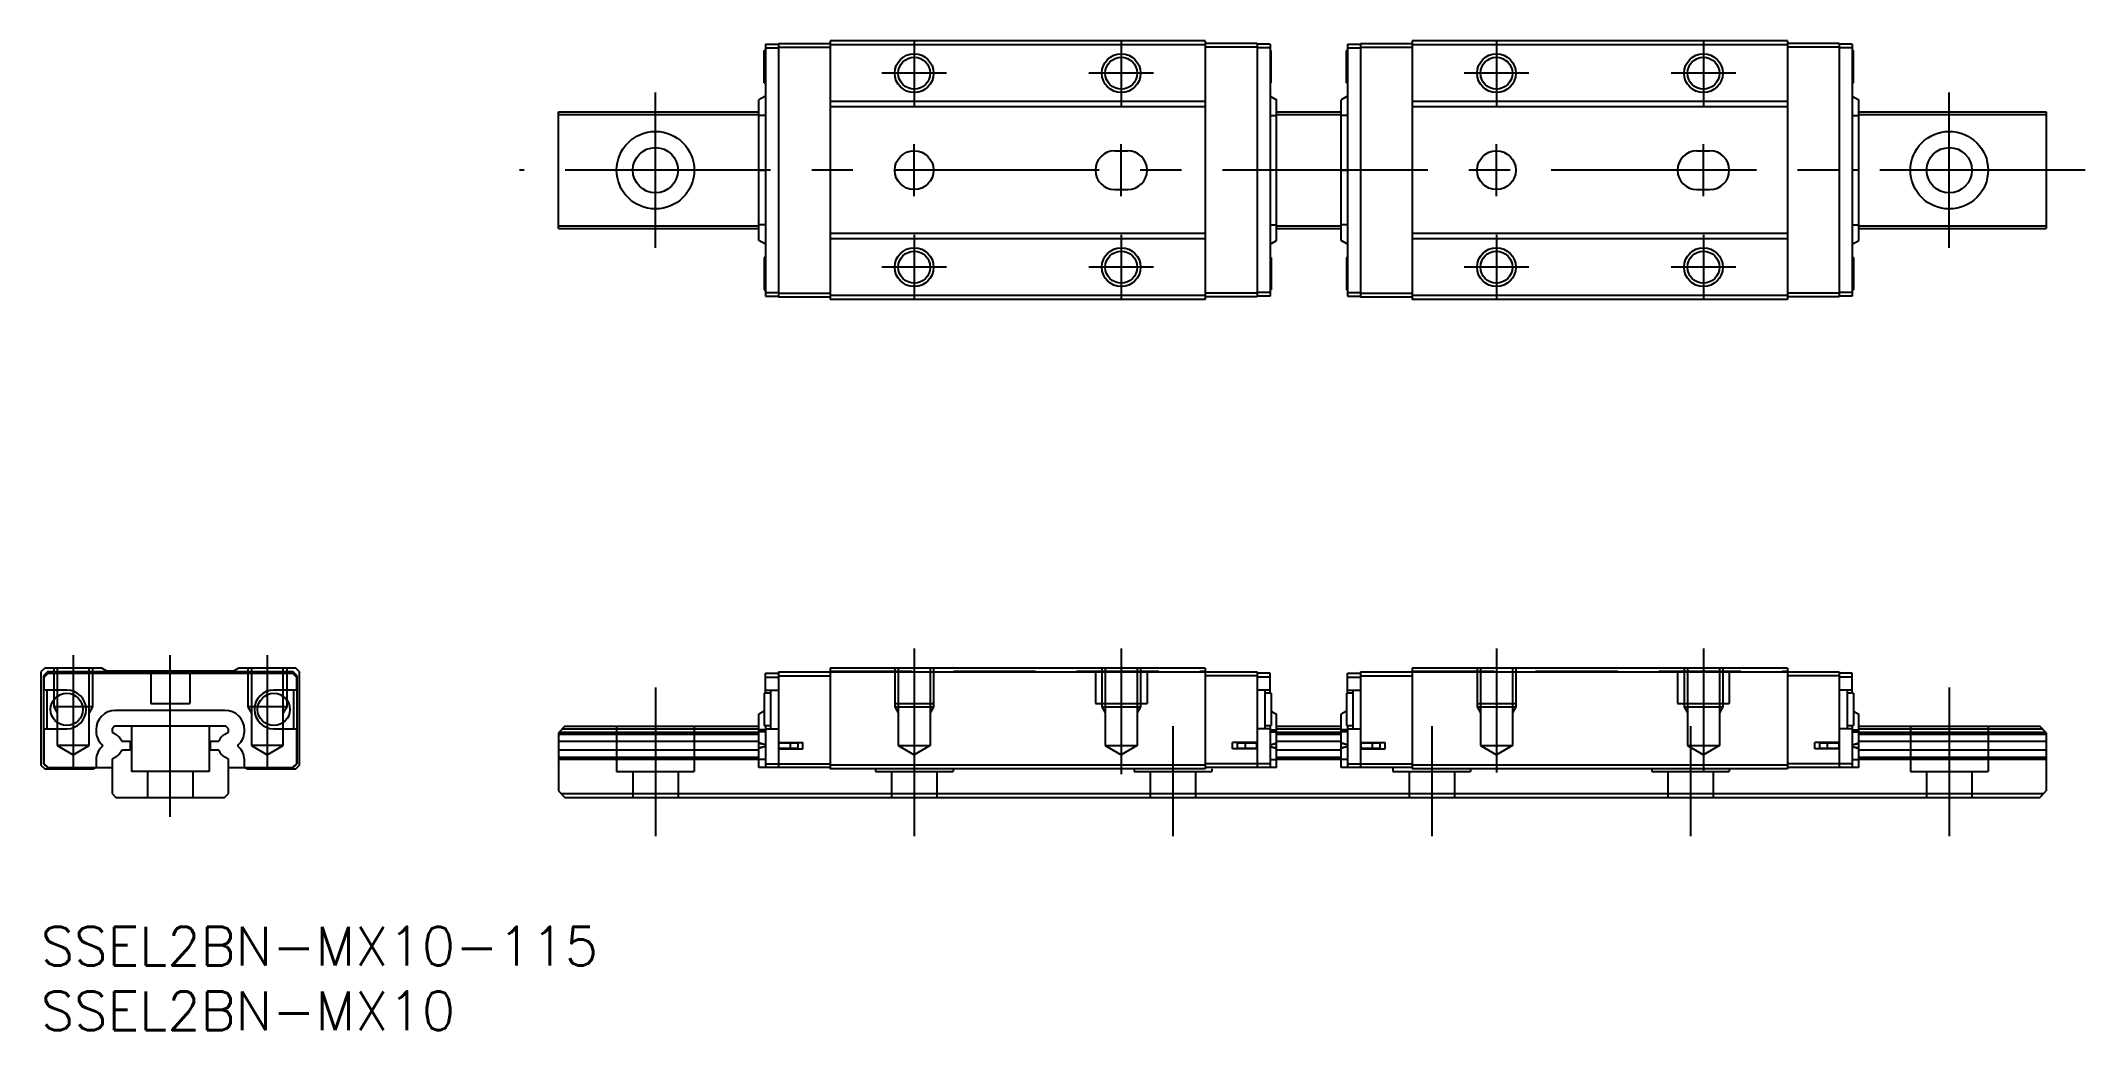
# Model space of a CAD drawing. Extents: x 0 to 158, y -8 to 69.
import ezdxf

# ---------------------------------------------------------------- set-up
doc = ezdxf.new("R2010")
doc.units = 0
doc.header["$LTSCALE"] = 0.5
doc.linetypes.add('CENTER', pattern=[50.8, 31.75, -6.35, 6.35, -6.35])
doc.linetypes.add('DASHED', pattern=[19.05, 12.7, -6.35])
for name, color, linetype in [('MSM_CENTER', 1, 'CENTER'), ('MSM_CONTINUOUS', 7, 'CONTINUOUS'), ('MSM_DASHED', 4, 'DASHED'), ('MSM_NARROW', 5, 'CONTINUOUS'), ('MSM_PART_NUMBER', 7, 'CONTINUOUS')]:
    doc.layers.add(name, color=color, linetype=linetype)
doc.styles.get("Standard").update_dxf_attribs({"font": 'txt.shx', "height": 3, "bigfont": 'bigfont.shx'})

# ---------------------------------------------------------------- blocks, each defined once
blk = doc.blocks.new('*U2')
at = {"layer": 'MSM_PART_NUMBER'}
blk.add_text('SSEL2BN-MX10-115', height=3, dxfattribs=at).set_placement((0, -3))
blk = doc.blocks.new('*U3')
at = {"layer": 'MSM_PART_NUMBER'}
blk.add_text('SSEL2BN-MX10', height=3, dxfattribs=at).set_placement((0, -8))

msp = doc.modelspace()

# ---------------------------------------------------------------- linework, layer by layer
at = {"layer": 'MSM_CENTER'}
for p, q in [((67.5, 68.5), (67.5, 63.5)), ((83.5, 68.5), (83.5, 63.5)), ((112.5, 68.5), (112.5, 63.5)), ((128.5, 68.5), (128.5, 63.5)), ((70, 66), (65, 66)), ((86, 66), (81, 66)), ((115, 66), (110, 66)), ((131, 66), (126, 66)), ((47.5, 52.5), (47.5, 64.5)), ((147.5, 52.5), (147.5, 64.5)), ((67.5, 56.5), (67.5, 60.5)), ((83.5, 56.5), (83.5, 60.5)), ((112.5, 56.5), (112.5, 60.5)), ((128.5, 56.5), (128.5, 60.5)), ((158, 58.5), (37, 58.5)), ((67.5, 53.5), (67.5, 48.5)), ((83.5, 53.5), (83.5, 48.5)), ((112.5, 53.5), (112.5, 48.5)), ((128.5, 53.5), (128.5, 48.5)), ((70, 51), (65, 51)), ((86, 51), (81, 51)), ((115, 51), (110, 51)), ((131, 51), (126, 51)), ((2.5, 21), (2.5, 12.29)), ((10, 8.5), (10, 21)), ((17.5, 21), (17.5, 12.29)), ((67.5, 21.5), (67.5, 7)), ((83.5, 21.5), (83.5, 11.79)), ((112.5, 21.5), (112.5, 11.92)), ((128.5, 21.5), (128.5, 11.92)), ((47.5, 18.5), (47.5, 7)), ((147.5, 18.5), (147.5, 7)), ((87.5, 15.5), (87.5, 7)), ((107.5, 15.5), (107.5, 7)), ((127.5, 15.5), (127.5, 7))]:
    msp.add_line(p, q, dxfattribs=at)
at = {"layer": 'MSM_CONTINUOUS'}
for p, q in [((56, 68.25), (56, 48.75)), ((56, 68.25), (57, 68.25)), ((56, 67.95), (57, 67.95)), ((57, 68.3), (61, 68.3)), ((57, 68.3), (57, 48.7)), ((57, 68), (61, 68)), ((61, 68.5), (61, 48.5)), ((90, 68.5), (61, 68.5)), ((90, 68.2), (61, 68.2)), ((90, 68.5), (90, 48.5)), ((94, 68.3), (90, 68.3)), ((94, 68), (90, 68)), ((94, 68.3), (94, 48.7)), ((95, 68.25), (94, 68.25)), ((95, 67.95), (94, 67.95)), ((95, 68.25), (95, 48.75)), ((101, 68.25), (101, 48.75)), ((101, 68.25), (102, 68.25)), ((101, 67.95), (102, 67.95)), ((102, 68.3), (102, 48.7)), ((102, 68.3), (106, 68.3)), ((102, 68), (106, 68)), ((135, 68.5), (106, 68.5)), ((106, 68.5), (106, 48.5)), ((135, 68.2), (106, 68.2)), ((135, 68.5), (135, 48.5)), ((139, 68.3), (135, 68.3)), ((139, 68), (135, 68)), ((139, 68.3), (139, 48.7)), ((140, 68.25), (139, 68.25)), ((140, 67.95), (139, 67.95)), ((140, 68.25), (140, 48.75)), ((55.9, 65.25), (55.9, 67.75)), ((56, 67.75), (55.9, 67.75)), ((95.1, 67.75), (95, 67.75)), ((95.1, 65.25), (95.1, 67.75)), ((100.9, 65.25), (100.9, 67.75)), ((101, 67.75), (100.9, 67.75)), ((140.1, 67.75), (140, 67.75)), ((140.1, 65.25), (140.1, 67.75)), ((55.9, 65.25), (56, 65.25)), ((95, 65.25), (95.1, 65.25)), ((100.9, 65.25), (101, 65.25)), ((140, 65.25), (140.1, 65.25)), ((56, 64.23), (55.5, 63.93)), ((55.5, 53.07), (55.5, 63.93)), ((90, 63.8), (61, 63.8)), ((90, 63.4), (61, 63.4)), ((95, 64.23), (95.5, 63.93)), ((95.5, 53.07), (95.5, 63.93)), ((101, 64.23), (100.5, 63.93)), ((100.5, 53.07), (100.5, 63.93)), ((135, 63.8), (106, 63.8)), ((135, 63.4), (106, 63.4)), ((140, 64.23), (140.5, 63.93)), ((140.5, 53.07), (140.5, 63.93)), ((40, 54), (40, 63)), ((40, 63), (55.5, 63)), ((40, 62.8), (55.5, 62.8)), ((56, 62.73), (55.5, 62.73)), ((95, 62.73), (95.5, 62.73)), ((95.5, 63), (100.5, 63)), ((95.5, 62.8), (100.5, 62.8)), ((101, 62.73), (100.5, 62.73)), ((140, 62.73), (140.5, 62.73)), ((140.5, 63), (155, 63)), ((140.5, 62.8), (155, 62.8)), ((155, 63), (155, 54)), ((55.5, 58.5), (56, 58.5)), ((83, 60), (84, 60)), ((95.5, 58.5), (95, 58.5)), ((100.5, 58.5), (101, 58.5)), ((128, 60), (129, 60)), ((140.5, 58.5), (140, 58.5)), ((83, 57), (84, 57)), ((128, 57), (129, 57)), ((40, 54.2), (55.5, 54.2)), ((40, 54), (55.5, 54)), ((56, 54.27), (55.5, 54.27)), ((95, 54.27), (95.5, 54.27)), ((95.5, 54.2), (100.5, 54.2)), ((95.5, 54), (100.5, 54)), ((101, 54.27), (100.5, 54.27)), ((140, 54.27), (140.5, 54.27)), ((140.5, 54.2), (155, 54.2)), ((140.5, 54), (155, 54)), ((56, 52.77), (55.5, 53.07)), ((90, 53.6), (61, 53.6)), ((90, 53.2), (61, 53.2)), ((95, 52.77), (95.5, 53.07)), ((101, 52.77), (100.5, 53.07)), ((135, 53.6), (106, 53.6)), ((135, 53.2), (106, 53.2)), ((140, 52.77), (140.5, 53.07)), ((56, 51.75), (55.9, 51.75)), ((55.9, 51.75), (55.9, 49.25)), ((95.1, 51.75), (95, 51.75)), ((95.1, 51.75), (95.1, 49.25)), ((100.9, 51.75), (100.9, 49.25)), ((101, 51.75), (100.9, 51.75)), ((140.1, 51.75), (140, 51.75)), ((140.1, 51.75), (140.1, 49.25)), ((55.9, 49.25), (56, 49.25)), ((56, 49.05), (57, 49.05)), ((57, 49), (61, 49)), ((94, 49), (90, 49)), ((95, 49.05), (94, 49.05)), ((95, 49.25), (95.1, 49.25)), ((100.9, 49.25), (101, 49.25)), ((101, 49.05), (102, 49.05)), ((102, 49), (106, 49)), ((139, 49), (135, 49)), ((140, 49.05), (139, 49.05)), ((140, 49.25), (140.1, 49.25)), ((56, 48.75), (57, 48.75)), ((57, 48.7), (61, 48.7)), ((90, 48.8), (61, 48.8)), ((90, 48.5), (61, 48.5)), ((94, 48.7), (90, 48.7)), ((95, 48.75), (94, 48.75)), ((101, 48.75), (102, 48.75)), ((102, 48.7), (106, 48.7)), ((135, 48.8), (106, 48.8)), ((135, 48.5), (106, 48.5)), ((139, 48.7), (135, 48.7)), ((140, 48.75), (139, 48.75)), ((0.3, 20), (0, 19.7)), ((0, 19.7), (0, 12.5)), ((0.5, 19.7), (0.2, 19.4)), ((0.2, 19.4), (0.2, 12.6)), ((0.25, 19.3), (0.55, 19.6)), ((0.25, 18.3), (0.25, 19.3)), ((4.7, 20), (0.3, 20)), ((19.5, 19.7), (0.5, 19.7)), ((0.55, 19.6), (19.45, 19.6)), ((5.1, 19.75), (4.7, 20)), ((14.9, 19.75), (5.1, 19.75)), ((15.3, 20), (14.9, 19.75)), ((19.7, 20), (15.3, 20)), ((19.45, 19.6), (19.75, 19.3)), ((19.8, 19.4), (19.5, 19.7)), ((20, 19.7), (19.7, 20)), ((19.75, 19.3), (19.75, 18.3)), ((19.8, 12.6), (19.8, 19.4)), ((20, 12.5), (20, 19.7)), ((56, 19.6), (57, 19.6)), ((56, 18.05), (56, 19.6)), ((56, 19.3), (57, 19.3)), ((57, 19.7), (94, 19.7)), ((57, 19.7), (57, 12.3)), ((57, 19.4), (61, 19.4)), ((90, 20), (61, 20)), ((61, 20), (61, 12.2)), ((90, 20), (90, 12.2)), ((94, 19.4), (90, 19.4)), ((94, 19.7), (94, 12.3)), ((95, 19.6), (94, 19.6)), ((95, 19.3), (94, 19.3)), ((95, 18.05), (95, 19.6)), ((101, 19.6), (102, 19.6)), ((101, 18.05), (101, 19.6)), ((101, 19.3), (102, 19.3)), ((102, 19.7), (102, 12.3)), ((102, 19.7), (139, 19.7)), ((102, 19.4), (106, 19.4)), ((135, 20), (106, 20)), ((106, 20), (106, 12.2)), ((135, 20), (135, 12.2)), ((139, 19.4), (135, 19.4)), ((139, 19.7), (139, 12.3)), ((140, 19.6), (139, 19.6)), ((140, 19.3), (139, 19.3)), ((140, 18.05), (140, 19.6)), ((2, 18.3), (0.25, 18.3)), ((0.45, 18.3), (0.45, 15.3)), ((19.75, 18.3), (18, 18.3)), ((19.55, 15.3), (19.55, 18.3)), ((55.9, 18.05), (55.9, 15.55)), ((56.4, 18.05), (55.9, 18.05)), ((56, 18.3), (57, 18.3)), ((56.4, 18.3), (56.4, 15.3)), ((95, 18.3), (94, 18.3)), ((94.6, 18.3), (94.6, 15.3)), ((95.1, 18.05), (94.6, 18.05)), ((95.1, 18.05), (95.1, 15.55)), ((100.9, 18.05), (100.9, 15.55)), ((101.4, 18.05), (100.9, 18.05)), ((101, 18.3), (102, 18.3)), ((101.4, 18.3), (101.4, 15.3)), ((140, 18.3), (139, 18.3)), ((139.6, 18.3), (139.6, 15.3)), ((140.1, 18.05), (139.6, 18.05)), ((140.1, 18.05), (140.1, 15.55)), ((14.23, 16.73), (5.77, 16.73)), ((55.9, 16.67), (55.5, 16.43)), ((55.5, 12.3), (55.5, 16.43)), ((95.1, 16.67), (95.5, 16.43)), ((95.5, 12.3), (95.5, 16.43)), ((100.9, 16.67), (100.5, 16.43)), ((100.5, 12.3), (100.5, 16.43)), ((140.1, 16.67), (140.5, 16.43)), ((140.5, 12.3), (140.5, 16.43)), ((0.25, 15.3), (2, 15.3)), ((0.25, 12.6), (0.25, 15.3)), ((4.27, 15.23), (4.27, 15.08)), ((5.7, 15.5), (5.5, 15.3)), ((5.5, 15.3), (5.5, 15.04)), ((5.5, 15.04), (5.78, 14.88)), ((14.3, 15.5), (5.7, 15.5)), ((6.25, 14.35), (6.9, 14.35)), ((6.9, 14.35), (6.9, 13.65)), ((13.1, 13.65), (13.1, 14.35)), ((13.1, 14.35), (13.75, 14.35)), ((14.22, 14.88), (14.5, 15.04)), ((14.5, 15.3), (14.3, 15.5)), ((14.5, 15.04), (14.5, 15.3)), ((15.73, 15.08), (15.73, 15.23)), ((18, 15.3), (19.75, 15.3)), ((19.75, 15.3), (19.75, 12.6)), ((40.5, 15.5), (40, 15)), ((40, 15), (40, 10.5)), ((40, 14.88), (55.5, 14.88)), ((40, 14.35), (55.5, 14.35)), ((40.04, 15.04), (55.5, 15.04)), ((40.3, 15.3), (55.5, 15.3)), ((40.5, 15.5), (55.5, 15.5)), ((56, 15.23), (55.5, 15.23)), ((56, 15.08), (55.5, 15.08)), ((55.9, 15.55), (56.4, 15.55)), ((56, 15.55), (56, 12.3)), ((56, 15.3), (57, 15.3)), ((57, 14.25), (58.9, 14.25)), ((57.5, 14.2), (57.5, 14.25)), ((57.83, 14.2), (57.83, 14.25)), ((58.9, 13.75), (58.9, 14.25)), ((94, 14.25), (92.1, 14.25)), ((92.1, 13.75), (92.1, 14.25)), ((93.17, 14.2), (93.17, 14.25)), ((93.5, 14.2), (93.5, 14.25)), ((95, 15.3), (94, 15.3)), ((94.6, 15.55), (95.1, 15.55)), ((95, 15.55), (95, 12.3)), ((95, 15.23), (95.5, 15.23)), ((95, 15.08), (95.5, 15.08)), ((95.5, 15.5), (100.5, 15.5)), ((95.5, 15.3), (100.5, 15.3)), ((95.5, 15.04), (100.5, 15.04)), ((95.5, 14.88), (100.5, 14.88)), ((95.5, 14.35), (100.5, 14.35)), ((101, 15.23), (100.5, 15.23)), ((101, 15.08), (100.5, 15.08)), ((100.9, 15.55), (101.4, 15.55)), ((101, 15.55), (101, 12.3)), ((101, 15.3), (102, 15.3)), ((102, 14.25), (103.9, 14.25)), ((102.5, 14.2), (102.5, 14.25)), ((102.83, 14.2), (102.83, 14.25)), ((103.9, 13.75), (103.9, 14.25)), ((137.1, 13.75), (137.1, 14.25)), ((139, 14.25), (137.1, 14.25)), ((138.17, 14.2), (138.17, 14.25)), ((138.5, 14.2), (138.5, 14.25)), ((140, 15.3), (139, 15.3)), ((139.6, 15.55), (140.1, 15.55)), ((140, 15.55), (140, 12.3)), ((140, 15.23), (140.5, 15.23)), ((140, 15.08), (140.5, 15.08)), ((140.5, 15.5), (154.5, 15.5)), ((140.5, 15.3), (154.7, 15.3)), ((140.5, 15.04), (155, 15.04)), ((140.5, 14.88), (155, 14.88)), ((140.5, 14.35), (155, 14.35)), ((155, 15), (154.5, 15.5)), ((155, 15), (155, 10.5)), ((4.27, 12.92), (4.27, 12.3)), ((5.78, 13.12), (5.5, 12.96)), ((5.5, 12.96), (5.5, 10.3)), ((6.9, 13.65), (6.25, 13.65)), ((13.75, 13.65), (13.1, 13.65)), ((14.5, 12.96), (14.22, 13.12)), ((14.5, 10.3), (14.5, 12.96)), ((15.73, 12.3), (15.73, 12.92)), ((55.5, 13.65), (40, 13.65)), ((40, 13.12), (55.5, 13.12)), ((40, 12.96), (55.5, 12.96)), ((56, 14.07), (55.5, 14.22)), ((56, 14.07), (55.5, 14.17)), ((56, 13.93), (55.5, 13.78)), ((56, 13.93), (55.5, 13.83)), ((56, 12.92), (55.5, 12.92)), ((57, 13.75), (58.9, 13.75)), ((58.5, 14.2), (57.2, 14.2)), ((57.2, 13.8), (58.5, 13.8)), ((57.5, 13.75), (57.5, 13.8)), ((57.83, 13.75), (57.83, 13.8)), ((57.9, 14.2), (57.9, 13.8)), ((58.5, 14.2), (58.5, 13.8)), ((94, 13.75), (92.1, 13.75)), ((93.8, 14.2), (92.5, 14.2)), ((92.5, 13.8), (92.5, 14.2)), ((92.5, 13.8), (93.8, 13.8)), ((93.1, 13.8), (93.1, 14.2)), ((93.17, 13.75), (93.17, 13.8)), ((93.5, 13.75), (93.5, 13.8)), ((95, 14.07), (95.5, 14.22)), ((95, 14.07), (95.5, 14.17)), ((95, 13.93), (95.5, 13.78)), ((95, 13.93), (95.5, 13.83)), ((95, 12.92), (95.5, 12.92)), ((100.5, 13.65), (95.5, 13.65)), ((95.5, 13.12), (100.5, 13.12)), ((95.5, 12.96), (100.5, 12.96)), ((101, 14.07), (100.5, 14.22)), ((101, 14.07), (100.5, 14.17)), ((101, 13.93), (100.5, 13.78)), ((101, 13.93), (100.5, 13.83)), ((101, 12.92), (100.5, 12.92)), ((102, 13.75), (103.9, 13.75)), ((103.5, 14.2), (102.2, 14.2)), ((102.2, 13.8), (103.5, 13.8)), ((102.5, 13.75), (102.5, 13.8)), ((102.83, 13.75), (102.83, 13.8)), ((102.9, 14.2), (102.9, 13.8)), ((103.5, 14.2), (103.5, 13.8)), ((139, 13.75), (137.1, 13.75)), ((138.8, 14.2), (137.5, 14.2)), ((137.5, 13.8), (137.5, 14.2)), ((137.5, 13.8), (138.8, 13.8)), ((138.1, 13.8), (138.1, 14.2)), ((138.17, 13.75), (138.17, 13.8)), ((138.5, 13.75), (138.5, 13.8)), ((140, 14.07), (140.5, 14.22)), ((140, 14.07), (140.5, 14.17)), ((140, 13.93), (140.5, 13.78)), ((140, 13.93), (140.5, 13.83)), ((140, 12.92), (140.5, 12.92)), ((155, 13.65), (140.5, 13.65)), ((140.5, 13.12), (155, 13.12)), ((140.5, 12.96), (155, 12.96)), ((0, 12.5), (0.3, 12.2)), ((0.2, 12.6), (0.5, 12.3)), ((0.55, 12.3), (0.25, 12.6)), ((0.3, 12.2), (4.03, 12.2)), ((0.5, 12.3), (5.5, 12.3)), ((4.03, 12.2), (4.24, 12.3)), ((14.5, 12.3), (19.5, 12.3)), ((15.76, 12.3), (15.97, 12.2)), ((15.97, 12.2), (19.7, 12.2)), ((19.75, 12.6), (19.45, 12.3)), ((19.5, 12.3), (19.8, 12.6)), ((19.7, 12.2), (20, 12.5)), ((61, 12.3), (55.5, 12.3)), ((56, 12.6), (61, 12.6)), ((90, 12.5), (61, 12.5)), ((90, 12.2), (61, 12.2)), ((95, 12.6), (90, 12.6)), ((95.5, 12.3), (90, 12.3)), ((106, 12.3), (100.5, 12.3)), ((101, 12.6), (106, 12.6)), ((135, 12.5), (106, 12.5)), ((135, 12.2), (106, 12.2)), ((140, 12.6), (135, 12.6)), ((140.5, 12.3), (135, 12.3)), ((5.5, 10.3), (5.8, 10)), ((5.8, 10), (14.2, 10)), ((14.2, 10), (14.5, 10.3)), ((40, 10.5), (40.5, 10)), ((40.2, 10.3), (154.8, 10.3)), ((40.5, 10), (154.5, 10)), ((154.5, 10), (155, 10.5))]:
    msp.add_line(p, q, dxfattribs=at)
for centre, radius in [((67.5, 66), 1.23), ((83.5, 66), 1.23), ((112.5, 66), 1.23), ((128.5, 66), 1.23), ((47.5, 58.5), 3), ((47.5, 58.5), 1.75), ((147.5, 58.5), 3), ((147.5, 58.5), 1.75), ((67.5, 58.5), 1.5), ((112.5, 58.5), 1.5), ((67.5, 51), 1.23), ((83.5, 51), 1.23), ((112.5, 51), 1.23), ((128.5, 51), 1.23), ((2, 16.8), 1.25), ((18, 16.8), 1.25)]:
    msp.add_circle(centre, radius, dxfattribs=at)
for centre, radius, start, end in [((83, 58.5), 1.5, 90, 270), ((84, 58.5), 1.5, 270, 90), ((128, 58.5), 1.5, 90, 270), ((129, 58.5), 1.5, 270, 90), ((2, 16.8), 1.5, 270, 90), ((18, 16.8), 1.5, 90, 270), ((5.77, 15.23), 1.5, 90, 180), ((14.23, 15.23), 1.5, 0, 90), ((5.57, 15.08), 1.3, 180, 230.7306), ((5.23, 13.93), 1.1, 22.4464, 60.0031), ((14.77, 13.93), 1.1, 119.9969, 157.5536), ((14.43, 15.08), 1.3, 309.2694, 0), ((5.57, 12.92), 1.3, 129.2694, 180), ((4.68, 14), 0.1, 309.2694, 50.7306), ((5.23, 14.07), 1.1, 299.9969, 337.5536), ((14.77, 14.07), 1.1, 202.4464, 240.0031), ((15.32, 14), 0.1, 129.2694, 230.7306), ((14.43, 12.92), 1.3, 0, 50.7306), ((57.2, 14), 0.2, 90, 270), ((93.8, 14), 0.2, 270, 90), ((102.2, 14), 0.2, 90, 270), ((138.8, 14), 0.2, 270, 90)]:
    msp.add_arc(centre, radius, start, end, dxfattribs=at)
at = {"layer": 'MSM_DASHED'}
for p, q in [((1, 20), (1, 17)), ((1.27, 20), (1.27, 14)), ((3.73, 14), (3.73, 20)), ((4, 20), (4, 17)), ((8.5, 19.75), (8.5, 17.25)), ((11.5, 19.75), (11.5, 17.25)), ((16, 20), (16, 17)), ((16.27, 20), (16.27, 14)), ((18.73, 14), (18.73, 20)), ((19, 20), (19, 17)), ((61, 19.75), (90, 19.75)), ((66, 20), (66, 17)), ((66.27, 20), (66.27, 14)), ((68.73, 20), (68.73, 14)), ((69, 20), (69, 17)), ((81.5, 19.75), (81.5, 17.25)), ((82, 20), (82, 17)), ((82.27, 20), (82.27, 14)), ((84.73, 20), (84.73, 14)), ((85, 20), (85, 17)), ((85.5, 19.75), (85.5, 17.25)), ((106, 19.75), (135, 19.75)), ((111, 20), (111, 17)), ((111.27, 20), (111.27, 14)), ((113.73, 20), (113.73, 14)), ((114, 20), (114, 17)), ((126.5, 19.75), (126.5, 17.25)), ((127, 20), (127, 17)), ((127.27, 20), (127.27, 14)), ((129.73, 20), (129.73, 14)), ((130, 20), (130, 17)), ((130.5, 19.75), (130.5, 17.25)), ((1, 17), (1.27, 16.53)), ((4, 17), (1, 17)), ((4, 17), (3.73, 16.53)), ((8.5, 17.25), (11.5, 17.25)), ((16, 17), (16.27, 16.53)), ((19, 17), (16, 17)), ((19, 17), (18.73, 16.53)), ((66, 17.25), (69, 17.25)), ((66, 17), (66.27, 16.53)), ((66, 17), (69, 17)), ((69, 17), (68.73, 16.53)), ((81.5, 17.25), (85.5, 17.25)), ((82, 17), (82.27, 16.53)), ((82, 17), (85, 17)), ((85, 17), (84.73, 16.53)), ((111, 17.25), (114, 17.25)), ((111, 17), (111.27, 16.53)), ((111, 17), (114, 17)), ((114, 17), (113.73, 16.53)), ((126.5, 17.25), (130.5, 17.25)), ((127, 17), (127.27, 16.53)), ((127, 17), (130, 17)), ((130, 17), (129.73, 16.53)), ((7, 15.5), (7, 12)), ((13, 15.5), (13, 12)), ((44.5, 15.5), (44.5, 12)), ((50.5, 15.5), (50.5, 12)), ((144.5, 15.5), (144.5, 12)), ((150.5, 15.5), (150.5, 12)), ((1.27, 14), (2.5, 13.29)), ((3.73, 14), (1.27, 14)), ((2.5, 13.29), (3.73, 14)), ((16.27, 14), (17.5, 13.29)), ((18.73, 14), (16.27, 14)), ((17.5, 13.29), (18.73, 14)), ((66.27, 14), (68.73, 14)), ((66.27, 14), (67.5, 13.29)), ((68.73, 14), (67.5, 13.29)), ((82.27, 14), (84.73, 14)), ((82.27, 14), (83.5, 13.29)), ((84.73, 14), (83.5, 13.29)), ((111.27, 14), (113.73, 14)), ((111.27, 14), (112.5, 13.29)), ((113.73, 14), (112.5, 13.29)), ((127.27, 14), (129.73, 14)), ((127.27, 14), (128.5, 13.29)), ((129.73, 14), (128.5, 13.29)), ((13, 12), (7, 12)), ((8.25, 12), (8.25, 10)), ((11.75, 12), (11.75, 10)), ((44.5, 12), (50.5, 12)), ((45.75, 12), (45.75, 10)), ((49.25, 12), (49.25, 10)), ((64.5, 12.2), (64.5, 12)), ((64.5, 12), (70.5, 12)), ((65.75, 12), (65.75, 10)), ((69.25, 12), (69.25, 10)), ((70.5, 12.2), (70.5, 12)), ((84.5, 12.2), (84.5, 12)), ((84.5, 12), (90.5, 12)), ((85.75, 12), (85.75, 10)), ((89.25, 12), (89.25, 10)), ((90.5, 12.2), (90.5, 12)), ((104.5, 12.3), (104.5, 12)), ((104.5, 12), (110.5, 12)), ((105.75, 12), (105.75, 10)), ((109.25, 12), (109.25, 10)), ((110.5, 12.2), (110.5, 12)), ((124.5, 12.2), (124.5, 12)), ((124.5, 12), (130.5, 12)), ((125.75, 12), (125.75, 10)), ((129.25, 12), (129.25, 10)), ((130.5, 12.2), (130.5, 12)), ((144.5, 12), (150.5, 12)), ((145.75, 12), (145.75, 10)), ((149.25, 12), (149.25, 10))]:
    msp.add_line(p, q, dxfattribs=at)
at = {"layer": 'MSM_NARROW'}
for centre in [(67.5, 66), (83.5, 66), (112.5, 66), (128.5, 66), (67.5, 51), (83.5, 51), (112.5, 51), (128.5, 51)]:
    msp.add_circle(centre, 1.5, dxfattribs=at)

# ---------------------------------------------------------------- block references
at = {"layer": 'MSM_CONTINUOUS'}
for name in ['*U2', '*U3']:
    msp.add_blockref(name, (0, 0), dxfattribs=at)

doc.saveas('drawing.dxf')
